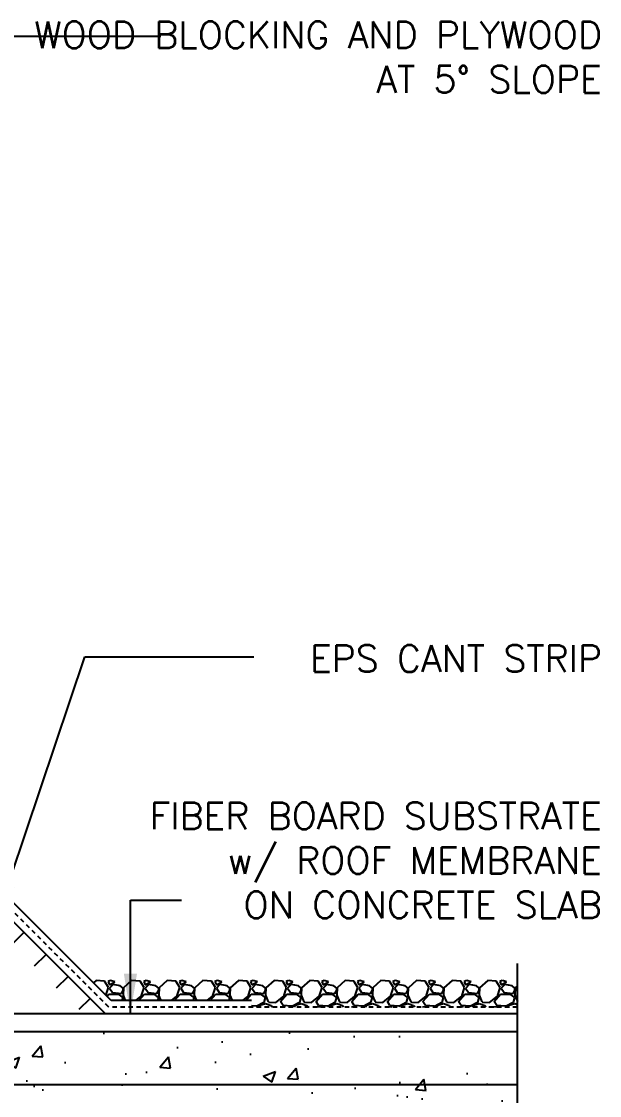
# Model space of a CAD drawing. Header units: inches. Extents: x 170.2 to 222.3, y 21.7 to 97.
# Drawn here: x 206.1 to 222.33, y 65.94 to 96.12 of the extents above; entities that cross this region are included whole.
import ezdxf

# ---------------------------------------------------------------- set-up
doc = ezdxf.new("R2010")
doc.units = ezdxf.units.IN
doc.header["$LTSCALE"] = 0.5
doc.header["$MEASUREMENT"] = 0
doc.linetypes.add('DASHED2', pattern=[0.375, 0.25, -0.125])
for name, color, linetype in [('HATCH', 12, 'Continuous'), ('line25', 2, 'Continuous'), ('LINE3', 3, 'Continuous'), ('LINE50', 5, 'Continuous'), ('LINE9', 9, 'Continuous'), ('TEXT', 4, 'Continuous')]:
    doc.layers.add(name, color=color, linetype=linetype)
doc.styles.add('DIM', font='romans.shx', dxfattribs={"width": 0.7})
doc.styles.add('ROMANS', font='romans.shx', dxfattribs={"height": 0.75})
doc.styles.get("Standard").update_dxf_attribs({"font": 'romans.shx', "height": 0.75})
doc.linetypes.add('STEEL', pattern='A,0.5,-0.2,["X",Standard,S=0.1,R=0,X=-0.1,Y=-0.05],-0.1', length=0.8)
doc.dimstyles.new('ext_12', dxfattribs={"dimscale": 12, "dimtxt": 0.09375, "dimasz": 0.09375, "dimexe": 0.09375, "dimexo": 0.0625, "dimgap": 0.0625, "dimtad": 1, "dimdec": 1, "dimzin": 3, "dimdsep": 46, "dimlunit": 4, "dimtxsty": 'DIM', "dimcen": 0.09, "dimdle": 0.09375, "dimclrt": 4, "dimadec": 0, "dimazin": 0, "dimtfac": 1, "dimtdec": 1, "dimtmove": 2, "dimatfit": 3, "dimfxl": 1, "dimfrac": 2, "dimtolj": 1, "dimtzin": 0, "dimarcsym": 0})

msp = doc.modelspace()

# ---------------------------------------------------------------- hatches: boundary and pattern name
at = {"layer": 'HATCH'}
h = msp.add_hatch(dxfattribs=at)
h.set_pattern_fill('AR-CONC', color=256, scale=0.5)
h.paths.add_polyline_path([(201.127, 90.472, 0.336749), (200.465, 90.367, 0.520567), (200.078, 90.367, 0.520567), (199.578, 90.367, 0.520567), (198.732, 90.367, 0.520567), (198.449, 90.367, 0.520567), (197.555, 90.367, 0.520567), (196.815, 90.367, 0.520567), (196.122, 90.367, 0.520567), (195.902, 90.367, 0.321585), (195.127, 90.392), (195.127, 89.768, 0.064398), (195.237, 89.702), (195.327, 89.702), (195.327, 89.66, -0.249069), (195.437, 89.453), (195.437, 89.386, -0.414214), (195.374, 89.323), (195.327, 89.323), (195.327, 89.253), (195.432, 89.253, 0.10046), (195.825, 89.31, -0.601435), (195.945, 89.206, 2.182095), (196.355, 89.418, -1), (196.518, 89.827, -0.24438), (196.967, 89.306, 0.053157), (197.133, 88.692, 0.223253), (197.333, 88.527), (197.353, 88.523, 0.955472), (197.491, 89.116, -0.735593), (197.478, 89.574, -0.082755), (198.127, 89.683, -0.082755), (198.775, 89.574, -0.735593), (198.763, 89.116, 0.955472), (198.901, 88.523), (198.92, 88.527, 0.223253), (199.121, 88.692, 0.053157), (199.287, 89.306, -0.24438), (199.735, 89.827, -1), (199.898, 89.418, 2.182095), (200.309, 89.206, -0.601435), (200.428, 89.31, 0.10046), (200.822, 89.253), (200.927, 89.253), (200.927, 89.323), (200.879, 89.323, -0.414214), (200.817, 89.386), (200.817, 89.453, -0.249069), (200.927, 89.66), (200.927, 89.702), (201.017, 89.702, 0.064398), (201.127, 89.768)])
h.paths.add_polyline_path([(201.127, 85.638, 0.082415), (200.983, 85.718, -0.317837), (200.817, 85.953), (200.817, 86.021, -0.414214), (200.879, 86.083), (200.927, 86.083), (200.927, 86.153), (200.822, 86.153, -0.188973), (200.666, 86.248, 0.196323), (200.217, 86.594), (198.895, 86.885, 0.057795), (198.127, 86.974, 0.057795), (197.359, 86.885), (196.037, 86.594, 0.196323), (195.588, 86.248, -0.188973), (195.432, 86.153), (195.327, 86.153), (195.327, 86.083), (195.374, 86.083, -0.414214), (195.437, 86.021), (195.437, 85.953, -0.317837), (195.27, 85.718, 0.082415), (195.127, 85.638), (195.127, 82.489), (195.39, 82.489), (196.39, 81.489), (196.39, 83.489), (197.39, 82.489), (201.127, 82.489)])
h.paths.add_polyline_path([(201.127, 79.989), (197.39, 79.989), (196.39, 80.989), (196.39, 78.989), (195.39, 79.989), (195.127, 79.989), (195.127, 77.208, 0.082415), (195.27, 77.129, -0.317837), (195.437, 76.893), (195.437, 76.825, -0.414214), (195.374, 76.763), (195.327, 76.763), (195.327, 76.693), (195.432, 76.693, -0.188973), (195.588, 76.598, 0.196323), (196.037, 76.252), (197.359, 75.961, 0.057795), (198.127, 75.872, 0.057795), (198.895, 75.961), (200.217, 76.252, 0.196323), (200.666, 76.598, -0.188973), (200.822, 76.693), (200.927, 76.693), (200.927, 76.763), (200.879, 76.763, -0.414214), (200.817, 76.825), (200.817, 76.893, -0.317837), (200.983, 77.129, 0.082415), (201.127, 77.208)])
h.paths.add_polyline_path([(201.127, 73.078, 0.064398), (201.017, 73.144), (200.927, 73.144), (200.927, 73.186, -0.249069), (200.817, 73.393), (200.817, 73.46, -0.414214), (200.879, 73.523), (200.927, 73.523), (200.927, 73.593), (200.822, 73.593, 0.10046), (200.428, 73.536, -0.601435), (200.309, 73.641, 2.182095), (199.898, 73.428, -1), (199.735, 73.019, -0.24438), (199.287, 73.54, 0.053157), (199.121, 74.154, 0.223253), (198.92, 74.319), (198.901, 74.323, 0.955472), (198.763, 73.73, -0.735593), (198.775, 73.272, -0.082755), (198.127, 73.164, -0.082755), (197.478, 73.272, -0.735593), (197.491, 73.73, 0.955472), (197.353, 74.323), (197.333, 74.319, 0.223253), (197.133, 74.154, 0.053157), (196.967, 73.54, -0.24438), (196.518, 73.019, -1), (196.355, 73.428, 2.182095), (195.945, 73.641, -0.601435), (195.825, 73.536, 0.10046), (195.432, 73.593), (195.327, 73.593), (195.327, 73.523), (195.374, 73.523, -0.414214), (195.437, 73.46), (195.437, 73.393, -0.249069), (195.327, 73.186), (195.327, 73.144), (195.237, 73.144, 0.064398), (195.127, 73.078), (195.127, 70.989), (195.127, 70.752), (195.207, 70.832), (195.297, 70.832), (195.327, 70.802), (195.477, 70.802, -0.414214), (195.527, 70.752), (195.627, 70.752), (195.627, 70.191, 0.390098), (195.902, 69.892), (198.11, 69.708, 0.04154), (198.143, 69.708), (200.352, 69.892, 0.390098), (200.627, 70.191), (200.627, 70.752), (200.727, 70.752, -0.414214), (200.777, 70.802), (200.927, 70.802), (200.957, 70.832), (201.047, 70.832), (201.127, 70.752), (201.127, 70.989)])
h.paths.add_polyline_path([(200.352, 68.772), (198.143, 68.955, 0.04154), (198.11, 68.955), (195.902, 68.772, 0.390098), (195.627, 68.473), (195.627, 67.959, -0.259788), (196.148, 67.644, -0.520567), (196.699, 67.761, -0.520567), (197.749, 67.761, -0.520567), (197.97, 67.761, -0.520567), (198.367, 67.761, -0.520567), (199.02, 67.761, -0.520567), (199.402, 67.761, -0.520567), (199.924, 67.761, -0.520567), (200.425, 67.761, -0.297004), (200.734, 67.885, -0.139619), (200.727, 67.912), (200.627, 67.912), (200.627, 68.473, 0.390098)])
h.paths.add_polyline_path([(197.927, 69.314, 0.437024), (197.74, 69.549), (195.952, 69.698, 0.438748), (195.627, 69.399), (195.627, 69.265, 0.438748), (195.952, 68.966), (197.743, 69.115, 0.390098)])
h.paths.add_polyline_path([(200.627, 69.265), (200.627, 69.399, 0.438748), (200.302, 69.698), (198.51, 69.549, 0.390098), (198.327, 69.349), (198.327, 69.314, 0.390098), (198.51, 69.115), (200.302, 68.966, 0.438748)])
h.paths.add_polyline_path([(203.127, 65.739), (215.436, 65.739), (216.84, 64.749), (216.84, 61.989), (216.48, 61.989), (216.48, 60.489), (218.73, 60.489), (220.023, 60.489), (220.023, 61.989), (219.023, 62.989), (220.62, 62.989), (220.62, 63.392), (220.023, 63.989), (220.023, 67.739), (201.127, 67.739), (201.127, 67.912), (201.047, 67.832), (200.957, 67.832), (200.927, 67.862), (200.777, 67.862, -0.259583), (200.734, 67.885, 0.297004), (200.425, 67.761, 0.520567), (199.924, 67.761, 0.520567), (199.402, 67.761, 0.520567), (199.02, 67.761, 0.520567), (198.367, 67.761, 0.520567), (197.97, 67.761, 0.520567), (197.749, 67.761, 0.520567), (196.699, 67.761, 0.520567), (196.148, 67.644, 0.259788), (195.627, 67.959), (195.627, 67.912), (195.527, 67.912, -0.414214), (195.477, 67.862), (195.327, 67.862), (195.297, 67.832), (195.207, 67.832), (195.127, 67.912), (195.127, 67.344), (195.492, 67.344), (195.492, 66.144), (195.127, 66.144), (195.127, 65.394), (195.492, 65.394), (195.492, 64.194), (195.127, 64.194), (195.127, 63.444), (195.492, 63.444), (195.492, 62.364), (195.127, 62.364), (195.127, 61.614), (195.492, 61.614), (195.492, 60.534), (195.127, 60.534), (195.127, 59.784), (195.492, 59.784), (195.492, 58.584), (195.127, 58.584), (195.127, 57.979), (195.207, 58.059), (195.297, 58.059), (195.327, 58.029), (195.477, 58.029, -0.414214), (195.527, 57.979), (195.627, 57.979), (195.627, 57.418, 0.045025), (195.632, 57.364, -0.204172), (195.834, 57.238, -0.520567), (196.336, 57.238, -0.520567), (196.857, 57.238, -0.520567), (197.239, 57.238, -0.520567), (197.893, 57.238, -0.520567), (198.29, 57.238, -0.520567), (198.51, 57.238, -0.520567), (199.561, 57.238, -0.520567), (200.112, 57.12, -0.257048), (200.627, 57.436), (200.627, 57.979), (200.727, 57.979, -0.414214), (200.777, 58.029), (200.927, 58.029), (200.957, 58.059), (201.047, 58.059), (201.127, 57.979), (201.127, 58.239), (201.127, 63.739)])
h.paths.add_polyline_path([(200.352, 57.119, 0.390098), (200.627, 57.418), (200.627, 57.436, 0.257048), (200.112, 57.12, 0.520567), (199.561, 57.238, 0.520567), (198.51, 57.238, 0.520567), (198.29, 57.238, 0.520567), (197.893, 57.238, 0.520567), (197.239, 57.238, 0.520567), (196.857, 57.238, 0.520567), (196.336, 57.238, 0.520567), (195.834, 57.238, 0.204172), (195.632, 57.364, 0.339117), (195.902, 57.119), (198.11, 56.935, 0.04154), (198.143, 56.935)])
h.paths.add_polyline_path([(197.927, 56.541), (197.927, 56.576, 0.390098), (197.743, 56.775), (195.952, 56.925, 0.438748), (195.627, 56.626), (195.627, 56.492, 0.438748), (195.952, 56.193), (197.743, 56.342, 0.390098)])
h.paths.add_polyline_path([(200.627, 56.626, 0.438748), (200.302, 56.925), (198.51, 56.775, 0.390098), (198.327, 56.576), (198.327, 56.541, 0.390098), (198.51, 56.342), (200.302, 56.193, 0.438748), (200.627, 56.492)])
h.paths.add_polyline_path([(201.127, 54.684), (200.762, 54.684), (200.762, 55.091, -0.327813), (200.727, 55.139), (200.627, 55.139), (200.627, 55.699, 0.390098), (200.352, 55.998), (198.143, 56.182, 0.04154), (198.11, 56.182), (195.902, 55.998, 0.390098), (195.627, 55.699), (195.627, 55.139), (195.527, 55.139, -0.327813), (195.492, 55.091), (195.492, 54.684), (195.127, 54.684), (195.127, 52.989), (195.127, 50.9, 0.064398), (195.237, 50.834), (195.327, 50.834), (195.327, 50.792, -0.249069), (195.437, 50.585), (195.437, 50.518, -0.414214), (195.374, 50.455), (195.327, 50.455), (195.327, 50.385), (195.432, 50.385, 0.10046), (195.825, 50.442, -0.601435), (195.945, 50.338, 2.182095), (196.355, 50.55, -1), (196.518, 50.959, -0.24438), (196.967, 50.438, 0.053157), (197.133, 49.824, 0.223253), (197.333, 49.659), (197.353, 49.655, 0.955472), (197.491, 50.248, -0.735593), (197.478, 50.707, -0.082755), (198.127, 50.815, -0.082755), (198.775, 50.707, -0.735593), (198.763, 50.248, 0.955472), (198.901, 49.655), (198.92, 49.659, 0.223253), (199.121, 49.824, 0.053157), (199.287, 50.438, -0.24438), (199.735, 50.959, -1), (199.898, 50.55, 2.182095), (200.309, 50.338, -0.601435), (200.428, 50.442, 0.10046), (200.822, 50.385), (200.927, 50.385), (200.927, 50.455), (200.879, 50.455, -0.414214), (200.817, 50.518), (200.817, 50.585, -0.249069), (200.927, 50.792), (200.927, 50.834), (201.017, 50.834, 0.064398), (201.127, 50.9)])
h.paths.add_polyline_path([(200.817, 47.085), (200.817, 47.153, -0.414214), (200.879, 47.215), (200.927, 47.215), (200.927, 47.285), (200.822, 47.285, -0.188973), (200.666, 47.38, 0.196323), (200.217, 47.726), (198.895, 48.017, 0.057795), (198.127, 48.106, 0.057795), (197.359, 48.017), (196.037, 47.726, 0.196323), (195.588, 47.38, -0.188973), (195.432, 47.285), (195.327, 47.285), (195.327, 47.215), (195.374, 47.215, -0.414214), (195.437, 47.153), (195.437, 47.085, -0.317837), (195.27, 46.85, 0.082415), (195.127, 46.77), (195.127, 43.989), (196.127, 42.989), (196.127, 44.989), (197.127, 43.989), (201.127, 43.989), (201.127, 46.77, 0.082415), (200.983, 46.85, -0.317837)])
h = msp.add_hatch(dxfattribs=at)
h.set_pattern_fill('INSUL', color=256, scale=7, angle=45, style=0)
h.set_pattern_definition([(45, (96.9486, -90.662), (-1.856155, 1.856155), []), (45, (96.3299, -90.0433), (-1.856155, 1.856155), [0.875, -0.875]), (45, (95.7111, -89.4246), (-1.856155, 1.856155), [0.875, -0.875])])
h.paths.add_polyline_path([(205.5, 68.364), (208.328, 68.364), (204.252, 72.441), (204.252, 69.612)])

# ---------------------------------------------------------------- linework, layer by layer
for p, q in [((208.609, 68.614), (204.502, 72.721)), ((208.189, 69.178), (208.114, 69.109)), ((208.429, 69.157), (208.189, 69.177)), ((208.54, 68.978), (208.43, 69.158)), ((208.598, 69.178), (208.528, 69.148)), ((208.528, 69.148), (208.568, 69.048)), ((208.568, 69.048), (208.718, 69.138)), ((208.719, 69.138), (208.599, 69.178)), ((209.189, 69.178), (208.959, 68.968)), ((209.429, 69.157), (209.189, 69.177)), ((209.54, 68.978), (209.43, 69.158)), ((209.598, 69.178), (209.528, 69.148)), ((209.528, 69.148), (209.568, 69.048)), ((209.568, 69.048), (209.718, 69.138)), ((209.719, 69.138), (209.599, 69.178)), ((210.189, 69.178), (209.959, 68.968)), ((210.429, 69.157), (210.189, 69.177)), ((210.54, 68.978), (210.43, 69.158)), ((210.598, 69.178), (210.528, 69.148)), ((210.528, 69.148), (210.568, 69.048)), ((210.568, 69.048), (210.718, 69.138)), ((210.719, 69.138), (210.599, 69.178)), ((211.189, 69.178), (210.959, 68.968)), ((211.429, 69.157), (211.189, 69.177)), ((211.54, 68.978), (211.43, 69.158)), ((211.598, 69.178), (211.528, 69.148)), ((211.528, 69.148), (211.568, 69.048)), ((211.568, 69.048), (211.718, 69.138)), ((211.719, 69.138), (211.599, 69.178)), ((212.189, 69.178), (211.959, 68.968)), ((212.429, 69.157), (212.189, 69.177)), ((212.54, 68.978), (212.43, 69.158)), ((212.598, 69.178), (212.528, 69.148)), ((212.528, 69.148), (212.568, 69.048)), ((212.568, 69.048), (212.718, 69.138)), ((212.719, 69.138), (212.599, 69.178)), ((213.189, 69.178), (212.959, 68.968)), ((213.429, 69.157), (213.189, 69.177)), ((213.54, 68.978), (213.43, 69.158)), ((213.598, 69.178), (213.528, 69.148)), ((213.528, 69.148), (213.568, 69.048)), ((213.568, 69.048), (213.718, 69.138)), ((213.719, 69.138), (213.599, 69.178)), ((214.189, 69.178), (213.959, 68.968)), ((214.429, 69.157), (214.189, 69.177)), ((214.54, 68.978), (214.43, 69.158)), ((214.598, 69.178), (214.528, 69.148)), ((214.528, 69.148), (214.568, 69.048)), ((214.568, 69.048), (214.718, 69.138)), ((214.719, 69.138), (214.599, 69.178)), ((215.189, 69.178), (214.959, 68.968)), ((215.429, 69.157), (215.189, 69.177)), ((215.54, 68.978), (215.43, 69.158)), ((215.598, 69.178), (215.528, 69.148)), ((215.528, 69.148), (215.568, 69.048)), ((215.568, 69.048), (215.718, 69.138)), ((215.719, 69.138), (215.599, 69.178)), ((216.189, 69.178), (215.959, 68.968)), ((216.429, 69.157), (216.189, 69.177)), ((216.54, 68.978), (216.43, 69.158)), ((216.598, 69.178), (216.528, 69.148)), ((216.528, 69.148), (216.568, 69.048)), ((216.568, 69.048), (216.718, 69.138)), ((216.719, 69.138), (216.599, 69.178)), ((217.189, 69.178), (216.959, 68.968)), ((217.429, 69.157), (217.189, 69.177)), ((217.54, 68.978), (217.43, 69.158)), ((217.598, 69.178), (217.528, 69.148)), ((217.528, 69.148), (217.568, 69.048)), ((217.568, 69.048), (217.718, 69.138)), ((217.719, 69.138), (217.599, 69.178)), ((218.189, 69.178), (217.959, 68.968)), ((218.429, 69.157), (218.189, 69.177)), ((218.54, 68.978), (218.43, 69.158)), ((218.598, 69.178), (218.528, 69.148)), ((218.528, 69.148), (218.568, 69.048)), ((218.568, 69.048), (218.718, 69.138)), ((218.719, 69.138), (218.599, 69.178)), ((219.189, 69.178), (218.959, 68.968)), ((219.429, 69.157), (219.189, 69.177)), ((219.54, 68.978), (219.43, 69.158)), ((219.598, 69.178), (219.528, 69.148)), ((219.528, 69.148), (219.568, 69.048)), ((219.568, 69.048), (219.718, 69.138)), ((219.719, 69.138), (219.599, 69.178)), ((208.468, 68.755), (208.539, 68.978)), ((208.568, 68.958), (208.648, 68.838)), ((208.669, 69.058), (208.569, 68.958)), ((208.649, 68.838), (208.899, 68.808)), ((208.87, 69.028), (208.67, 69.058)), ((208.95, 68.956), (208.87, 69.026)), ((208.899, 68.808), (208.949, 68.898)), ((208.958, 68.968), (208.948, 68.758)), ((208.949, 68.898), (208.949, 68.958)), ((209.459, 68.728), (209.539, 68.978)), ((209.568, 68.958), (209.648, 68.838)), ((209.669, 69.058), (209.569, 68.958)), ((209.649, 68.838), (209.899, 68.808)), ((209.87, 69.028), (209.67, 69.058)), ((209.95, 68.956), (209.87, 69.026)), ((209.899, 68.808), (209.949, 68.898)), ((209.958, 68.968), (209.948, 68.758)), ((209.949, 68.898), (209.949, 68.958)), ((210.459, 68.728), (210.539, 68.978)), ((210.568, 68.958), (210.648, 68.838)), ((210.669, 69.058), (210.569, 68.958)), ((210.649, 68.838), (210.899, 68.808)), ((210.87, 69.028), (210.67, 69.058)), ((210.95, 68.956), (210.87, 69.026)), ((210.899, 68.808), (210.949, 68.898)), ((210.958, 68.968), (210.948, 68.758)), ((210.949, 68.898), (210.949, 68.958)), ((211.459, 68.728), (211.539, 68.978)), ((211.568, 68.958), (211.648, 68.838)), ((211.669, 69.058), (211.569, 68.958)), ((211.649, 68.838), (211.899, 68.808)), ((211.87, 69.028), (211.67, 69.058)), ((211.95, 68.956), (211.87, 69.026)), ((211.899, 68.808), (211.949, 68.898)), ((211.958, 68.968), (211.948, 68.758)), ((211.949, 68.898), (211.949, 68.958)), ((212.459, 68.728), (212.539, 68.978)), ((212.568, 68.958), (212.648, 68.838)), ((212.669, 69.058), (212.569, 68.958)), ((212.649, 68.838), (212.899, 68.808)), ((212.87, 69.028), (212.67, 69.058)), ((212.95, 68.956), (212.87, 69.026)), ((212.899, 68.808), (212.949, 68.898)), ((212.958, 68.968), (212.948, 68.758)), ((212.949, 68.898), (212.949, 68.958)), ((213.459, 68.728), (213.539, 68.978)), ((213.568, 68.958), (213.648, 68.838)), ((213.669, 69.058), (213.569, 68.958)), ((213.649, 68.838), (213.899, 68.808)), ((213.87, 69.028), (213.67, 69.058)), ((213.95, 68.956), (213.87, 69.026)), ((213.899, 68.808), (213.949, 68.898)), ((213.958, 68.968), (213.948, 68.758)), ((213.949, 68.898), (213.949, 68.958)), ((214.459, 68.728), (214.539, 68.978)), ((214.568, 68.958), (214.648, 68.838)), ((214.669, 69.058), (214.569, 68.958)), ((214.649, 68.838), (214.899, 68.808)), ((214.87, 69.028), (214.67, 69.058)), ((214.95, 68.956), (214.87, 69.026)), ((214.899, 68.808), (214.949, 68.898)), ((214.958, 68.968), (214.948, 68.758)), ((214.949, 68.898), (214.949, 68.958)), ((215.459, 68.728), (215.539, 68.978)), ((215.568, 68.958), (215.648, 68.838)), ((215.669, 69.058), (215.569, 68.958)), ((215.649, 68.838), (215.899, 68.808)), ((215.87, 69.028), (215.67, 69.058)), ((215.95, 68.956), (215.87, 69.026)), ((215.899, 68.808), (215.949, 68.898)), ((215.958, 68.968), (215.948, 68.758)), ((215.949, 68.898), (215.949, 68.958)), ((216.459, 68.728), (216.539, 68.978)), ((216.568, 68.958), (216.648, 68.838)), ((216.669, 69.058), (216.569, 68.958)), ((216.649, 68.838), (216.899, 68.808)), ((216.87, 69.028), (216.67, 69.058)), ((216.95, 68.956), (216.87, 69.026)), ((216.899, 68.808), (216.949, 68.898)), ((216.958, 68.968), (216.948, 68.758)), ((216.949, 68.898), (216.949, 68.958)), ((217.459, 68.728), (217.539, 68.978)), ((217.568, 68.958), (217.648, 68.838)), ((217.669, 69.058), (217.569, 68.958)), ((217.649, 68.838), (217.899, 68.808)), ((217.87, 69.028), (217.67, 69.058)), ((217.95, 68.956), (217.87, 69.026)), ((217.899, 68.808), (217.949, 68.898)), ((217.958, 68.968), (217.948, 68.758)), ((217.949, 68.898), (217.949, 68.958)), ((218.459, 68.728), (218.539, 68.978)), ((218.568, 68.958), (218.648, 68.838)), ((218.669, 69.058), (218.569, 68.958)), ((218.649, 68.838), (218.899, 68.808)), ((218.87, 69.028), (218.67, 69.058)), ((218.95, 68.956), (218.87, 69.026)), ((218.899, 68.808), (218.949, 68.898)), ((218.958, 68.968), (218.948, 68.758)), ((218.949, 68.898), (218.949, 68.958)), ((219.459, 68.728), (219.539, 68.978)), ((219.568, 68.958), (219.648, 68.838)), ((219.669, 69.058), (219.569, 68.958)), ((219.649, 68.838), (219.899, 68.808)), ((219.87, 69.028), (219.67, 69.058)), ((219.95, 68.956), (219.87, 69.026)), ((219.899, 68.808), (219.949, 68.898)), ((219.958, 68.968), (219.948, 68.758)), ((219.949, 68.898), (219.949, 68.958)), ((220.023, 69.026), (219.959, 68.968)), ((208.495, 68.728), (208.549, 68.788)), ((208.549, 68.788), (208.809, 68.788)), ((212.557, 68.614), (208.609, 68.614)), ((208.808, 68.79), (208.938, 68.7)), ((208.939, 68.698), (208.915, 68.614)), ((208.947, 68.76), (209.009, 68.614)), ((209.31, 68.614), (209.459, 68.729)), ((209.392, 68.614), (209.549, 68.788)), ((209.549, 68.788), (209.809, 68.788)), ((209.808, 68.79), (209.938, 68.7)), ((209.939, 68.698), (209.915, 68.614)), ((209.947, 68.76), (210.009, 68.614)), ((210.31, 68.614), (210.459, 68.729)), ((210.392, 68.614), (210.549, 68.788)), ((210.549, 68.788), (210.809, 68.788)), ((210.808, 68.79), (210.938, 68.7)), ((210.939, 68.698), (210.915, 68.614)), ((210.947, 68.76), (211.009, 68.614)), ((211.31, 68.614), (211.459, 68.729)), ((211.392, 68.614), (211.549, 68.788)), ((211.549, 68.788), (211.809, 68.788)), ((211.808, 68.79), (211.938, 68.7)), ((211.939, 68.698), (211.915, 68.614)), ((211.947, 68.76), (212.009, 68.614)), ((212.31, 68.614), (212.459, 68.729)), ((212.392, 68.614), (212.549, 68.788)), ((212.549, 68.788), (212.809, 68.788)), ((212.899, 68.557), (212.689, 68.447)), ((212.789, 68.478), (212.949, 68.528)), ((212.808, 68.79), (212.938, 68.7)), ((212.939, 68.698), (212.899, 68.558)), ((212.947, 68.76), (213.027, 68.57)), ((212.948, 68.528), (213.108, 68.468)), ((213.028, 68.568), (213.238, 68.558)), ((213.239, 68.559), (213.459, 68.729)), ((213.369, 68.588), (213.549, 68.788)), ((213.44, 68.468), (213.37, 68.588)), ((213.549, 68.788), (213.809, 68.788)), ((213.899, 68.557), (213.689, 68.447)), ((213.789, 68.478), (213.949, 68.528)), ((213.808, 68.79), (213.938, 68.7)), ((213.939, 68.698), (213.899, 68.558)), ((213.947, 68.76), (214.027, 68.57)), ((213.948, 68.528), (214.108, 68.468)), ((214.028, 68.568), (214.238, 68.558)), ((214.239, 68.559), (214.459, 68.729)), ((214.369, 68.588), (214.549, 68.788)), ((214.44, 68.468), (214.37, 68.588)), ((214.549, 68.788), (214.809, 68.788)), ((214.899, 68.557), (214.689, 68.447)), ((214.789, 68.478), (214.949, 68.528)), ((214.808, 68.79), (214.938, 68.7)), ((214.939, 68.698), (214.899, 68.558)), ((214.947, 68.76), (215.027, 68.57)), ((214.948, 68.528), (215.108, 68.468)), ((215.028, 68.568), (215.238, 68.558)), ((215.239, 68.559), (215.459, 68.729)), ((215.369, 68.588), (215.549, 68.788)), ((215.44, 68.468), (215.37, 68.588)), ((215.549, 68.788), (215.809, 68.788)), ((215.899, 68.557), (215.689, 68.447)), ((215.789, 68.478), (215.949, 68.528)), ((215.808, 68.79), (215.938, 68.7)), ((215.939, 68.698), (215.899, 68.558)), ((215.947, 68.76), (216.027, 68.57)), ((215.948, 68.528), (216.108, 68.468)), ((216.028, 68.568), (216.238, 68.558)), ((216.239, 68.559), (216.459, 68.729)), ((216.369, 68.588), (216.549, 68.788)), ((216.44, 68.468), (216.37, 68.588)), ((216.549, 68.788), (216.809, 68.788)), ((216.899, 68.557), (216.689, 68.447)), ((216.789, 68.478), (216.949, 68.528)), ((216.808, 68.79), (216.938, 68.7)), ((216.939, 68.698), (216.899, 68.558)), ((216.947, 68.76), (217.027, 68.57)), ((216.948, 68.528), (217.108, 68.468)), ((217.028, 68.568), (217.238, 68.558)), ((217.239, 68.559), (217.459, 68.729)), ((217.369, 68.588), (217.549, 68.788)), ((217.44, 68.468), (217.37, 68.588)), ((217.549, 68.788), (217.809, 68.788)), ((217.899, 68.557), (217.689, 68.447)), ((217.789, 68.478), (217.949, 68.528)), ((217.808, 68.79), (217.938, 68.7)), ((217.939, 68.698), (217.899, 68.558)), ((217.947, 68.76), (218.027, 68.57)), ((217.948, 68.528), (218.108, 68.468)), ((218.028, 68.568), (218.238, 68.558)), ((218.239, 68.559), (218.459, 68.729)), ((218.369, 68.588), (218.549, 68.788)), ((218.44, 68.468), (218.37, 68.588)), ((218.549, 68.788), (218.809, 68.788)), ((218.899, 68.557), (218.689, 68.447)), ((218.789, 68.478), (218.949, 68.528)), ((218.808, 68.79), (218.938, 68.7)), ((218.939, 68.698), (218.899, 68.558)), ((218.947, 68.76), (219.027, 68.57)), ((218.948, 68.528), (219.108, 68.468)), ((219.028, 68.568), (219.238, 68.558)), ((219.239, 68.559), (219.459, 68.729)), ((219.369, 68.588), (219.549, 68.788)), ((219.44, 68.468), (219.37, 68.588)), ((219.549, 68.788), (219.809, 68.788)), ((219.899, 68.557), (219.689, 68.447)), ((219.789, 68.478), (219.949, 68.528)), ((219.808, 68.79), (219.938, 68.7)), ((219.939, 68.698), (219.899, 68.558)), ((219.947, 68.76), (220.023, 68.581)), ((219.948, 68.528), (220.023, 68.5)), ((212.557, 68.489), (212.557, 68.489)), ((212.688, 68.45), (212.557, 68.46)), ((212.766, 68.426), (212.788, 68.478)), ((213.109, 68.468), (213.128, 68.426)), ((213.459, 68.437), (213.358, 68.426)), ((213.688, 68.45), (213.438, 68.47)), ((213.507, 68.426), (213.458, 68.438)), ((213.766, 68.426), (213.788, 68.478)), ((214.109, 68.468), (214.128, 68.426)), ((214.459, 68.437), (214.358, 68.426)), ((214.688, 68.45), (214.438, 68.47)), ((214.507, 68.426), (214.458, 68.438)), ((214.766, 68.426), (214.788, 68.478)), ((215.109, 68.468), (215.128, 68.426)), ((215.459, 68.437), (215.358, 68.426)), ((215.688, 68.45), (215.438, 68.47)), ((215.507, 68.426), (215.458, 68.438)), ((215.766, 68.426), (215.788, 68.478)), ((216.109, 68.468), (216.128, 68.426)), ((216.459, 68.437), (216.358, 68.426)), ((216.688, 68.45), (216.438, 68.47)), ((216.507, 68.426), (216.458, 68.438)), ((216.766, 68.426), (216.788, 68.478)), ((217.109, 68.468), (217.128, 68.426)), ((217.459, 68.437), (217.358, 68.426)), ((217.688, 68.45), (217.438, 68.47)), ((217.507, 68.426), (217.458, 68.438)), ((217.766, 68.426), (217.788, 68.478)), ((218.109, 68.468), (218.128, 68.426)), ((218.459, 68.437), (218.358, 68.426)), ((218.688, 68.45), (218.438, 68.47)), ((218.507, 68.426), (218.458, 68.438)), ((218.766, 68.426), (218.788, 68.478)), ((219.109, 68.468), (219.128, 68.426)), ((219.459, 68.437), (219.358, 68.426)), ((219.688, 68.45), (219.438, 68.47)), ((219.507, 68.426), (219.458, 68.438)), ((219.766, 68.426), (219.788, 68.478)), ((212.646, 67.72), (212.646, 67.72))]:
    msp.add_line(p, q, dxfattribs=at)
at = {"layer": 'line25'}
for p, q in [((208.453, 68.239), (204.252, 72.441)), ((201.127, 67.739), (220.023, 67.739))]:
    msp.add_line(p, q, dxfattribs=at)
at = {"layer": 'LINE3', "linetype": 'STEEL'}
msp.add_line((220.023, 66.239), (203.127, 66.239), dxfattribs=at)
at = {"layer": 'LINE50', "color": 9, "linetype": 'DASHED2'}
for p, q in [((208.547, 68.426), (204.377, 72.596)), ((220.023, 68.426), (208.547, 68.426))]:
    msp.add_line(p, q, dxfattribs=at)
at = {"layer": 'LINE9'}
for points in [[(220.023, 57.239), (220.023, 61.989), (219.023, 62.989), (221.023, 62.989), (220.023, 63.989), (220.023, 69.65)], [(220.023, 68.239), (204.252, 68.239)]]:
    msp.add_lwpolyline(points, dxfattribs=at)

# ---------------------------------------------------------------- texts
at = {"layer": 'TEXT', "char_height": 0.75, "attachment_point": 3, "style": 'ROMANS'}
for s, insert, width in [('\\A1;WOOD BLOCKING AND PLYWOOD \\PAT 5%%D SLOPE', (222.392, 96.124), 17.3954), ('\\A1;EPS CANT STRIP', (222.392, 78.595), 9.59335), ('\\A1;FIBER BOARD SUBSTRATE\\Pw/ ROOF MEMBRANE \\PON CONCRETE SLAB', (222.392, 74.174), 26.1134)]:
    msp.add_mtext(s, dxfattribs=dict(at, insert=insert, width=width))

# ---------------------------------------------------------------- leaders
at = {"layer": 'TEXT'}
for points in [[(193.365, 94.277), (204.921, 95.713), (210.009, 95.713)], [(205.36, 70.792), (207.874, 78.271), (212.621, 78.271)], [(209.154, 68.239), (209.154, 71.436), (210.591, 71.436)]]:
    msp.add_leader(points, dimstyle='ext_12', override={"dimgap": 0.0625, "dimtad": 0}, dxfattribs=at)

doc.saveas('drawing.dxf')
